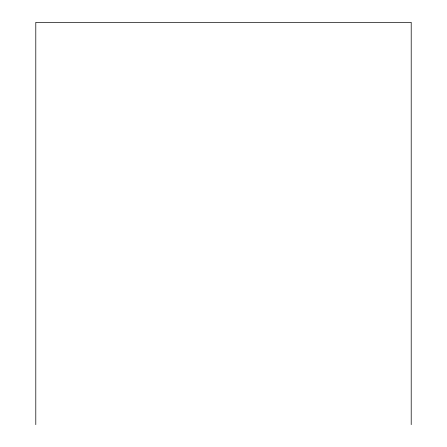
<?xml version="1.0" encoding="UTF-8"?>
<svg xmlns="http://www.w3.org/2000/svg" width="447" height="447" viewBox="0 0 447 447"><rect width="100%" height="100%" fill="white"/><g stroke="black" fill="none" stroke-linecap="round" stroke-linejoin="round"><path stroke-width="0.67" d="M411.206 424.65L411.206 22.35L35.794 22.35L35.794 424.65"/></g></svg>
